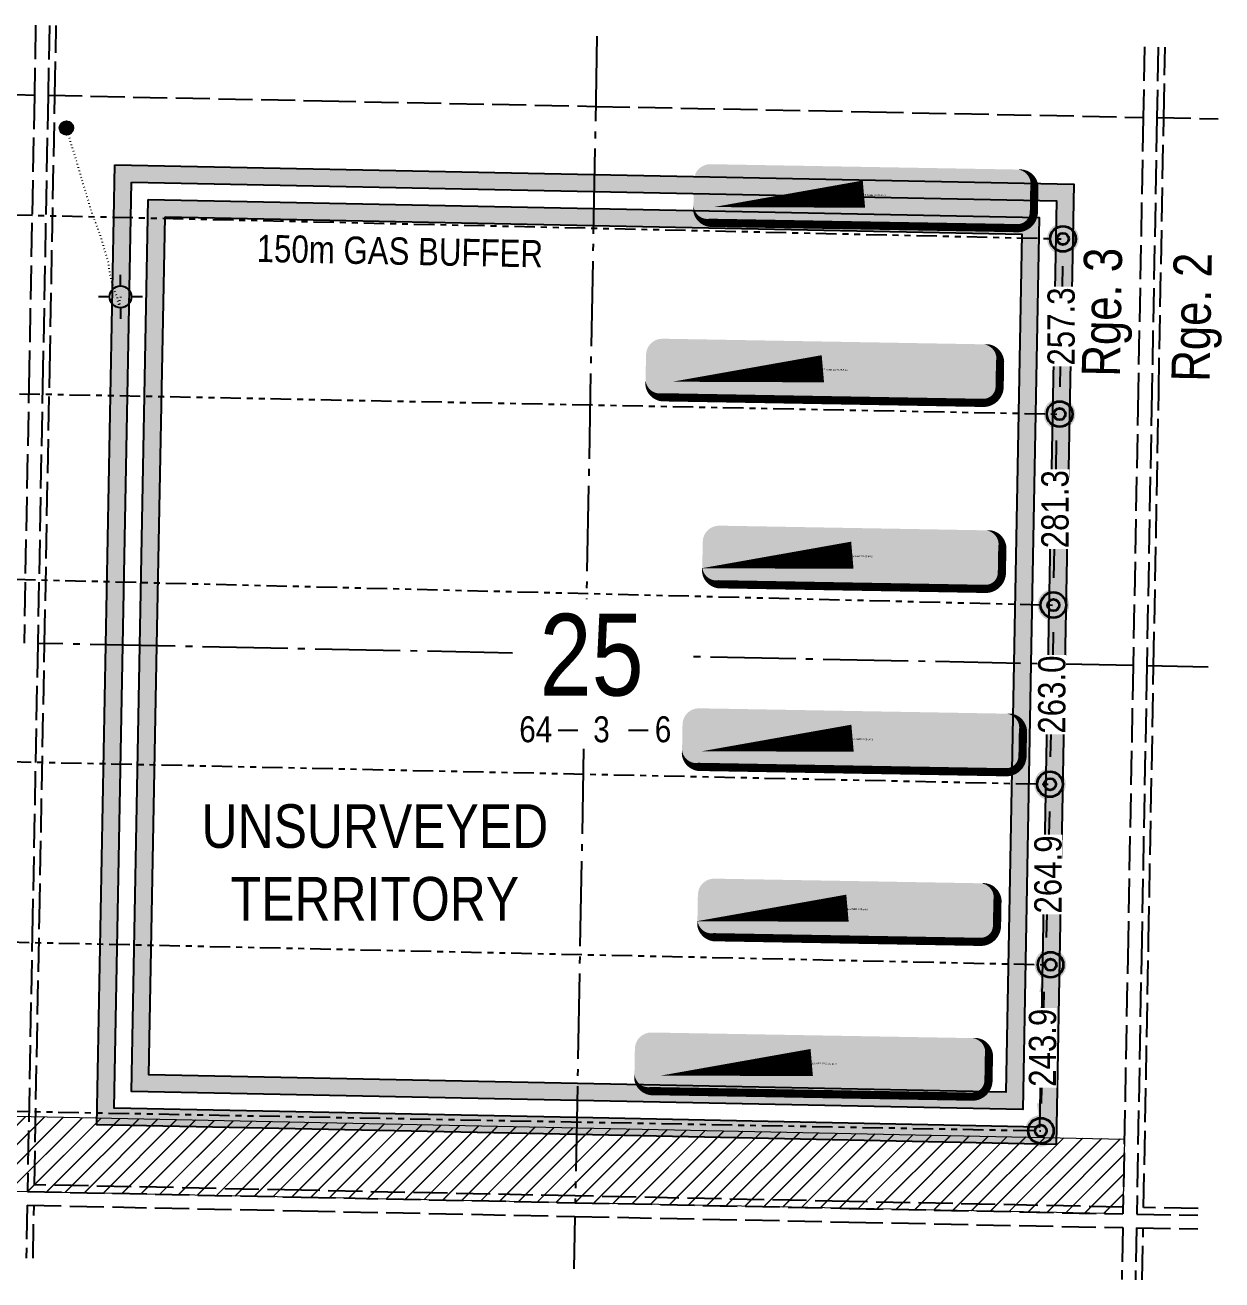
# Model space of a CAD drawing. Extents: x 398953 to 418778, y 6021401 to 6052343.
# Drawn here: x 404580 to 406336, y 6029953 to 6031794 of the extents above; entities that cross this region are included whole.
import ezdxf
from ezdxf.enums import TextEntityAlignment as Align

# ---------------------------------------------------------------- set-up
doc = ezdxf.new("R2018")
doc.units = 0
doc.header["$LTSCALE"] = 5
doc.header["$PDSIZE"] = 0.5
for name, pattern in [('foc-DOT', [1, 0.2, -0.8]), ('foc-DRILLPATH', [14.75, 6, -1.75, 1.75, -1.75, 1.75, -1.75]), ('foc-QUARTERLINE', [33, 25, -3, 2, -3]), ('foc-UNSURVEYED', [12.5, 10, -2.5])]:
    doc.linetypes.add(name, pattern=pattern)
doc.layers.get('Defpoints').update_dxf_attribs({"color": 9})
for name, color, linetype in [('10', 1, 'Continuous'), ('9', 3, 'Continuous'), ('ABADATA-DRILL-T', 8, 'Continuous'), ('AS-DRILL', 8, 'foc-DOT'), ('AS-TARGET-GAS', 182, 'Continuous'), ('AS-TARGET-GAS-H', 181, 'Continuous'), ('AS-TARGET-OIL-H', 131, 'Continuous'), ('D-TXT', 6, 'Continuous'), ('DETAIL-T', 7, 'Continuous'), ('DRILL-T', 8, 'Continuous'), ('L-BD', 7, 'Continuous'), ('L-MON', 1, 'Continuous'), ('L-SECLBL', 7, 'Continuous'), ('L-SECQ', 8, 'foc-QUARTERLINE'), ('L-USEC', 7, 'foc-UNSURVEYED'), ('P-PDRILLPATH', 12, 'foc-DRILLPATH'), ('P-TXT', 4, 'Continuous')]:
    doc.layers.add(name, color=color, linetype=linetype)
doc.layers.add('T-TIE-T', color=201, linetype='Continuous', lineweight=18)
doc.styles.add('80CG', font='ARIALN.TTF', dxfattribs={"height": 10})
doc.styles.add('80L', font='ARIALN.TTF', dxfattribs={"height": 10})
doc.styles.add('SIMPLEX', font='ARIALN.TTF')
doc.styles.get("Standard").update_dxf_attribs({"font": 'ARIALN.TTF'})
doc.dimstyles.new('Compass 5 000', dxfattribs={"dimscale": 5, "dimtxt": 9, "dimasz": 2, "dimexe": 0.2, "dimexo": 0.0625, "dimgap": 0.5, "dimtad": 0, "dimtih": 1, "dimtoh": 1, "dimzin": 0, "dimdsep": 46, "dimtxsty": '80CG', "dimcen": 0.1, "dimse1": 1, "dimse2": 1, "dimclrd": 256, "dimclrt": 256, "dimaunit": 1, "dimadec": 4, "dimazin": 0, "dimtfac": 0.06, "dimtofl": 0, "dimtmove": 0, "dimatfit": 1, "dimfxl": 0.2, "dimtolj": 1, "dimtzin": 0, "dimlwd": -1, "dimarcsym": 0})

# ---------------------------------------------------------------- blocks, each defined once
blk = doc.blocks.new('L-SECLBL')
at = {"layer": '9', "color": 7}
for p, q in [((-5.08, -27.83), (-12.29, -27.83)), ((20.7, -27.83), (13.5, -27.83))]:
    blk.add_line(p, q, dxfattribs=at)
at = {"layer": '10', "color": 2, "style": 'SIMPLEX'}
blk.add_attdef('SEC', text='', height=30, dxfattribs=at).set_placement((0, 0), align=Align.MIDDLE)
at = {"layer": '10', "color": 5, "style": '80L'}
blk.add_attdef('TWP', text='', height=9.5, dxfattribs=at).set_placement((-14.43, -27.37), align=Align.MIDDLE_RIGHT)
blk.add_attdef('RGE', text='', height=9.5, dxfattribs=at).set_placement((3.62, -27.37), align=Align.MIDDLE_CENTER)
blk.add_attdef('MER', text='', height=9.5, dxfattribs=at).set_placement((23.17, -27.37), align=Align.MIDDLE_LEFT)
blk = doc.blocks.new('BH-Existing')
at = {"layer": 'ABADATA-DRILL-T'}
h = blk.add_hatch(color=256, dxfattribs=at)
h.dxf.hatch_style = 1
edge = h.paths.add_edge_path()
edge.add_arc((0, 0), 0.5, 0, 360)
blk.add_circle((0, 0), 0.5, dxfattribs=at)
blk = doc.blocks.new('GABD')
for p, q in [((0, 0.808), (0, 1.616)), ((-0.808, 0), (-1.616, 0)), ((1.616, 0), (0.808, 0)), ((0, -0.808), (0, -1.616))]:
    blk.add_line(p, q)
blk.add_circle((0, 0), 0.8)
blk = doc.blocks.new('*U56')
h = blk.add_hatch(color=254)
edge = h.paths.add_edge_path()
edge.add_line((-56.5, -11.5), (56.5, -11.5))
edge.add_arc((56.5, -5.5), 6, 270, 360)
edge.add_line((62.5, -5.5), (62.5, 4))
edge.add_arc((56.5, 4), 6, 0, 90)
edge.add_line((56.5, 10), (-56.5, 10))
edge.add_arc((-56.5, 4), 6, 90, 180)
edge.add_line((-62.5, 4), (-62.5, -5.5))
edge.add_arc((-56.5, -5.5), 6, 180, 270)
at = {"color": 1, "flags": 128}
blk.add_lwpolyline([(-56.5, -11.5, 3, 3, 0), (56.5, -11.5, 3, 3, 0.414214), (62.5, -5.5, 3, 3, 0), (62.5, 4, 3, 0, 0.414214), (56.5, 10, 0, 0, 0), (-56.5, 10, 0, 0, 0.414214), (-62.5, 4, 0, 0, 0), (-62.5, -5.5, 0, 3, 0.414214)], format="xyseb", close=True, dxfattribs=at)
blk.add_lwpolyline([(-55.14, -5.72, 0, 10, 0), (0, 0, 5, 5, 0)], format="xyseb", dxfattribs=at)
at = {"color": 1, "lineweight": 30, "flags": 104}
blk.add_attdef('ENTER_TEXT', text='', height=10, dxfattribs=at).set_placement((-0.35, 0), align=Align.MIDDLE_CENTER)
blk = doc.blocks.new('*U57')
h = blk.add_hatch(color=254)
edge = h.paths.add_edge_path()
edge.add_line((-59, -11.5), (59, -11.5))
edge.add_arc((59, -5.5), 6, 270, 360)
edge.add_line((65, -5.5), (65, 4))
edge.add_arc((59, 4), 6, 0, 90)
edge.add_line((59, 10), (-59, 10))
edge.add_arc((-59, 4), 6, 90, 180)
edge.add_line((-65, 4), (-65, -5.5))
edge.add_arc((-59, -5.5), 6, 180, 270)
at = {"color": 1, "flags": 128}
blk.add_lwpolyline([(-59, -11.5, 3, 3, 0), (59, -11.5, 3, 3, 0.414214), (65, -5.5, 3, 3, 0), (65, 4, 3, 0, 0.414214), (59, 10, 0, 0, 0), (-59, 10, 0, 0, 0.414214), (-65, 4, 0, 0, 0), (-65, -5.5, 0, 3, 0.414214)], format="xyseb", close=True, dxfattribs=at)
blk.add_lwpolyline([(-55.14, -5.72, 0, 10, 0), (0, 0, 5, 5, 0)], format="xyseb", dxfattribs=at)
at = {"color": 1, "lineweight": 30, "flags": 104}
blk.add_attdef('ENTER_TEXT', text='', height=10, dxfattribs=at).set_placement((-0.35, 0), align=Align.MIDDLE_CENTER)
blk = doc.blocks.new('*U58')
h = blk.add_hatch(color=254)
edge = h.paths.add_edge_path()
edge.add_line((-49, -11.5), (49, -11.5))
edge.add_arc((49, -5.5), 6, 270, 360)
edge.add_line((55, -5.5), (55, 4))
edge.add_arc((49, 4), 6, 0, 90)
edge.add_line((49, 10), (-49, 10))
edge.add_arc((-49, 4), 6, 90, 180)
edge.add_line((-55, 4), (-55, -5.5))
edge.add_arc((-49, -5.5), 6, 180, 270)
at = {"color": 1, "flags": 128}
blk.add_lwpolyline([(-49, -11.5, 3, 3, 0), (49, -11.5, 3, 3, 0.414214), (55, -5.5, 3, 3, 0), (55, 4, 3, 0, 0.414214), (49, 10, 0, 0, 0), (-49, 10, 0, 0, 0.414214), (-55, 4, 0, 0, 0), (-55, -5.5, 0, 3, 0.414214)], format="xyseb", close=True, dxfattribs=at)
blk.add_lwpolyline([(-55.14, -5.72, 0, 10, 0), (0, 0, 5, 5, 0)], format="xyseb", dxfattribs=at)
at = {"color": 1, "lineweight": 30, "flags": 104}
blk.add_attdef('ENTER_TEXT', text='', height=10, dxfattribs=at).set_placement((-0.35, 0), align=Align.MIDDLE_CENTER)
blk = doc.blocks.new('plbh')
at = {"layer": 'L-MON'}
h = blk.add_hatch(color=255, dxfattribs=at)
h.dxf.hatch_style = 1
edge = h.paths.add_edge_path()
edge.add_arc((0, 0), 1.16, 0, 360)
h = blk.add_hatch(color=256, dxfattribs=at)
h.dxf.hatch_style = 1
h.paths.add_polyline_path([(-0.96, 0, 1), (0.96, 0, 1)])
h.paths.add_polyline_path([(0.91, 0, -1), (-0.91, 0, -1)], flags=16)
h.paths.add_polyline_path([(0.45, 0, -1), (-0.45, 0, -1)], flags=0)
h = blk.add_hatch(color=256, dxfattribs=at)
h.dxf.hatch_style = 1
h.paths.add_polyline_path([(-0.45, 0, 1), (0.45, 0, 1)])
h.paths.add_polyline_path([(0.4, 0, -1), (-0.4, 0, -1)], flags=16)
at = {"layer": 'L-MON', "color": 240}
for radius in [0.96, 0.91, 0.45, 0.4]:
    blk.add_circle((0, 0), radius, dxfattribs=at)
blk = doc.blocks.new('*D87')
at = {"layer": 'Defpoints', "color": 0, "transparency": 16777216}
for p in [(406103, 6031480.6), (406103, 6031480.6), (406098.1, 6031223.5)]:
    blk.add_point(p, dxfattribs=at)
at = {"layer": 'P-TXT', "transparency": 16777216}
for p, q in [((406102.2, 6031440.6), (406101.7, 6031410.2)), ((406098.9, 6031263.5), (406099.5, 6031293.9))]:
    blk.add_line(p, q, dxfattribs=at)
for points in [[(406095.6, 6031440.7), (406108.9, 6031440.5), (406103, 6031480.6)], [(406092.2, 6031263.6), (406105.6, 6031263.4), (406098.1, 6031223.5)]]:
    blk.add_solid(points, dxfattribs=at)
at = {"layer": 'P-TXT', "transparency": 16777216, "insert": (406100.6, 6031352), "char_height": 10, "attachment_point": 5, "rotation": 90, "style": '80CG', "bg_fill": 3, "box_fill_scale": 1.1, "bg_fill_color": 256, "bg_fill_true_color": 13158600, "bg_fill_transparency": 0}
blk.add_mtext('\\A1;{\\H4x;257.3}', dxfattribs=at)
blk = doc.blocks.new('*D88')
at = {"layer": 'Defpoints', "color": 0, "transparency": 16777216}
for p in [(406076, 6030415.9), (406076, 6030415.9), (406070.6, 6030172.2)]:
    blk.add_point(p, dxfattribs=at)
at = {"layer": 'P-TXT', "transparency": 16777216}
for p, q in [((406075.1, 6030375.9), (406074.6, 6030352.2)), ((406071.5, 6030212.2), (406072, 6030235.9))]:
    blk.add_line(p, q, dxfattribs=at)
for points in [[(406068.4, 6030376), (406081.7, 6030375.7), (406076, 6030415.9)], [(406064.8, 6030212.3), (406078.2, 6030212), (406070.6, 6030172.2)]]:
    blk.add_solid(points, dxfattribs=at)
at = {"layer": 'P-TXT', "transparency": 16777216, "insert": (406073.3, 6030294), "char_height": 10, "attachment_point": 5, "rotation": 90, "style": '80CG', "bg_fill": 3, "box_fill_scale": 1.1, "bg_fill_color": 256, "bg_fill_true_color": 13158600, "bg_fill_transparency": 0}
blk.add_mtext('\\A1;{\\H4x;243.9}', dxfattribs=at)
blk = doc.blocks.new('*D89')
at = {"layer": 'Defpoints', "color": 0, "transparency": 16777216}
for p in [(406084, 6030680.6), (406078.3, 6030415.8), (406078.3, 6030415.8)]:
    blk.add_point(p, dxfattribs=at)
at = {"layer": 'P-TXT', "transparency": 16777216}
for p, q in [((406083.2, 6030640.6), (406082.4, 6030606.4)), ((406079.1, 6030455.8), (406079.9, 6030490))]:
    blk.add_line(p, q, dxfattribs=at)
for points in [[(406076.5, 6030640.7), (406089.8, 6030640.4), (406084, 6030680.6)], [(406072.5, 6030456), (406085.8, 6030455.7), (406078.3, 6030415.8)]]:
    blk.add_solid(points, dxfattribs=at)
at = {"layer": 'P-TXT', "transparency": 16777216, "insert": (406081.2, 6030548.2), "char_height": 10, "attachment_point": 5, "rotation": 90, "style": '80CG', "bg_fill": 3, "box_fill_scale": 1.1, "bg_fill_color": 256, "bg_fill_true_color": 13158600, "bg_fill_transparency": 0}
blk.add_mtext('\\A1;{\\H4x;264.9}', dxfattribs=at)
blk = doc.blocks.new('*D90')
at = {"layer": 'Defpoints', "color": 0, "transparency": 16777216}
for p in [(406089, 6030943.4), (406083.3, 6030680.6), (406084, 6030680.6)]:
    blk.add_point(p, dxfattribs=at)
at = {"layer": 'P-TXT', "transparency": 16777216}
for p, q in [((406088.9, 6030903.4), (406088.2, 6030870.1)), ((406084.9, 6030720.6), (406085.6, 6030753.9))]:
    blk.add_line(p, q, dxfattribs=at)
for points in [[(406082.2, 6030903.6), (406095.6, 6030903.3), (406089.8, 6030943.4)], [(406078.3, 6030720.7), (406091.6, 6030720.4), (406084, 6030680.6)]]:
    blk.add_solid(points, dxfattribs=at)
at = {"layer": 'P-TXT', "transparency": 16777216, "insert": (406086.9, 6030812), "char_height": 10, "attachment_point": 5, "rotation": 90, "style": '80CG', "bg_fill": 3, "box_fill_scale": 1.1, "bg_fill_color": 256, "bg_fill_true_color": 13158600, "bg_fill_transparency": 0}
blk.add_mtext('\\A1;{\\H4x;263.0}', dxfattribs=at)
blk = doc.blocks.new('*D91')
at = {"layer": 'Defpoints', "color": 0, "transparency": 16777216}
for p in [(406093.9, 6031224.6), (406093.9, 6031224.6), (406089, 6030943.4)]:
    blk.add_point(p, dxfattribs=at)
at = {"layer": 'P-TXT', "transparency": 16777216}
for p, q in [((406093.2, 6031184.6), (406092.5, 6031142.1)), ((406089.7, 6030983.4), (406090.4, 6031025.9))]:
    blk.add_line(p, q, dxfattribs=at)
for points in [[(406086.6, 6031184.7), (406099.9, 6031184.5), (406093.9, 6031224.6)], [(406083, 6030983.5), (406096.4, 6030983.3), (406089, 6030943.4)]]:
    blk.add_solid(points, dxfattribs=at)
at = {"layer": 'P-TXT', "transparency": 16777216, "insert": (406091.5, 6031084), "char_height": 10, "attachment_point": 5, "rotation": 90, "style": '80CG', "bg_fill": 3, "box_fill_scale": 1.1, "bg_fill_color": 256, "bg_fill_true_color": 13158600, "bg_fill_transparency": 0}
blk.add_mtext('\\A1;{\\H4x;281.3}', dxfattribs=at)

msp = doc.modelspace()

# ---------------------------------------------------------------- hatches: boundary and pattern name
at = {"layer": 'AS-TARGET-GAS-H'}
h = msp.add_hatch(color=256, dxfattribs=at)
h.dxf.hatch_style = 1
h.paths.add_polyline_path([(404785.619, 6031512.807), (405413.869, 6031500.122), (406042.664, 6031487.446), (406031.031, 6030857.73), (406019.413, 6030228.662), (405391.025, 6030241.526), (404761.929, 6030254.4), (404773.777, 6030883.848)], flags=16)
h.paths.add_polyline_path([(404761.105, 6031538.296), (405414.373, 6031525.106), (406068.11, 6031511.927), (406056.016, 6030857.268), (406043.935, 6030203.166), (405390.514, 6030216.543), (404736.474, 6030229.927), (404748.792, 6030884.318)])
at = {"layer": 'AS-TARGET-OIL-H'}
h = msp.add_hatch(color=256, dxfattribs=at)
h.dxf.hatch_style = 1
h.paths.add_polyline_path([(404736.591, 6031563.785), (405414.878, 6031550.09), (406093.556, 6031536.409), (406081.001, 6030856.806), (406068.458, 6030177.67), (405390.002, 6030191.559), (404711.02, 6030205.454), (404723.808, 6030884.788)], flags=16)
h.paths.add_polyline_path([(404712.078, 6031589.274), (405415.382, 6031575.074), (406119.001, 6031560.89), (406105.986, 6030856.345), (406092.98, 6030152.173), (405389.491, 6030166.575), (404685.566, 6030180.98), (404698.823, 6030885.259)])
at = {"layer": 'T-TIE-T', "linetype": 'Continuous'}
h = msp.add_hatch(dxfattribs=at)
h.set_pattern_fill('JIS_LC_20', color=256, scale=0.999128)
h.set_pattern_definition([(45, (-38332.5, -20502.635), (-14.12980948, 14.12980948), []), (45, (-38332.1, -20502.635), (-14.12980948, 14.12980948), [])])
h.paths.add_polyline_path([(406191.07, 6030050.188), (402956.187, 6030115.326), (402958.401, 6030225.256), (404565.812, 6030193.429), (406193.283, 6030160.118)])

# ---------------------------------------------------------------- linework, layer by layer
at = {"layer": 'AS-DRILL', "flags": 128}
msp.add_lwpolyline([(404720.294, 6031395.653), (404720.28, 6031395.403), (404719.958, 6031394.259), (404719.297, 6031392.611), (404718.796, 6031390.46), (404718.755, 6031388.26), (404718.815, 6031386.139), (404718.795, 6031384.009), (404718.868, 6031382.597), (404718.716, 6031382.5), (404718.588, 6031382.602), (404718.44, 6031382.695), (404718.174, 6031382.9), (404717.812, 6031383.347), (404717.773, 6031383.418), (404717.745, 6031383.489), (404717.746, 6031383.559), (404717.751, 6031383.828), (404717.73, 6031384.289), (404717.592, 6031384.932), (404717.366, 6031385.706), (404717.124, 6031386.631), (404716.923, 6031387.675), (404716.746, 6031388.868), (404716.529, 6031390.113), (404716.284, 6031391.417), (404716.021, 6031392.843), (404715.7, 6031394.389), (404715.26, 6031395.998), (404714.7, 6031397.618), (404714.023, 6031399.342), (404713.287, 6031401.156), (404712.559, 6031402.85), (404711.861, 6031404.553), (404711.215, 6031406.366), (404710.629, 6031408.197), (404710.045, 6031410.108), (404709.435, 6031412.21), (404708.775, 6031414.383), (404708.068, 6031416.657), (404707.402, 6031419.01), (404706.758, 6031421.432), (404706.155, 6031423.924), (404705.594, 6031426.525), (404705.074, 6031429.216), (404704.548, 6031432.076), (404704.071, 6031434.885), (404703.686, 6031437.813), (404703.409, 6031440.589), (404703.112, 6031443.435), (404702.559, 6031446.476), (404701.689, 6031449.643), (404700.65, 6031452.873), (404699.552, 6031456.184), (404698.409, 6031459.757), (404697.367, 6031463.387), (404696.417, 6031467.075), (404695.387, 6031470.836), (404694.195, 6031474.959), (404692.992, 6031479.072), (404691.731, 6031483.247), (404690.376, 6031487.253), (404688.929, 6031491.161), (404687.271, 6031495.513), (404685.623, 6031499.855), (404684.021, 6031504.036), (404682.42, 6031508.207), (404680.857, 6031512.337), (404679.433, 6031516.364), (404678.069, 6031520.421), (404676.746, 6031524.516), (404675.438, 6031528.852), (404674.209, 6031533.196), (404672.896, 6031537.801), (404671.655, 6031542.026), (404670.46, 6031545.989), (404669.253, 6031549.862), (404668.083, 6031553.595), (404666.923, 6031557.348), (404665.775, 6031561.15), (404664.695, 6031564.891), (404663.635, 6031568.612), (404662.509, 6031572.524), (404661.343, 6031576.476), (404660.11, 6031580.59), (404658.822, 6031584.915), (404657.487, 6031589.451), (404656.142, 6031593.997), (404654.826, 6031598.463), (404653.556, 6031602.688), (404652.358, 6031606.511), (404651.252, 6031609.932), (404650.193, 6031613.173), (404649.229, 6031616.142), (404648.341, 6031618.949), (404647.515, 6031621.775), (404646.756, 6031624.52), (404646.044, 6031627.044), (404645.348, 6031629.417), (404644.163, 6031633.38), (404643.181, 6031636.479), (404642.301, 6031639.126), (404642.235, 6031639.328), (404641.507, 6031641.582), (404640.969, 6031643.262)], dxfattribs=at)
at = {"layer": 'AS-TARGET-GAS-H', "flags": 128}
for points in [[(404761.105, 6031538.296), (405414.373, 6031525.106), (406068.11, 6031511.927), (406056.016, 6030857.268), (406043.935, 6030203.166), (405390.514, 6030216.543), (404736.474, 6030229.927), (404748.792, 6030884.318)], [(404785.619, 6031512.807), (405413.869, 6031500.122), (406042.664, 6031487.446), (406031.031, 6030857.73), (406019.413, 6030228.662), (405391.025, 6030241.526), (404761.929, 6030254.4), (404773.777, 6030883.848)]]:
    msp.add_lwpolyline(points, close=True, dxfattribs=at)
at = {"layer": 'AS-TARGET-OIL-H', "flags": 128}
for points in [[(404712.078, 6031589.274), (405415.382, 6031575.074), (406119.001, 6031560.89), (406105.986, 6030856.345), (406092.98, 6030152.173), (405389.491, 6030166.575), (404685.566, 6030180.98), (404698.823, 6030885.259)], [(404736.591, 6031563.785), (405414.878, 6031550.09), (406093.556, 6031536.409), (406081.001, 6030856.806), (406068.458, 6030177.67), (405390.002, 6030191.559), (404711.02, 6030205.454), (404723.808, 6030884.788)]]:
    msp.add_lwpolyline(points, close=True, dxfattribs=at)
at = {"layer": 'L-SECQ'}
for p, q in [((405419.321, 6031778.036), (405403.918, 6030951.995)), ((405295.629, 6030872.988), (404598.884, 6030887.14)), ((406205.925, 6030854.499), (405556.007, 6030867.699)), ((406316.054, 6030852.262), (406226.038, 6030854.09)), ((405399.829, 6030732.732), (405387.404, 6030066.371)), ((405387.033, 6030046.527), (405385.598, 6029969.79))]:
    msp.add_line(p, q, dxfattribs=at)
at = {"layer": 'L-USEC'}
for p, q in [((404595.841, 6031794.183), (404593.91, 6031691.609)), ((404615.955, 6031793.804), (404614.023, 6031691.23)), ((404624.066, 6031691.002), (404625.998, 6031793.591)), ((406222.695, 6031762.283), (406220.784, 6031658.815)), ((406242.808, 6031761.889), (406240.897, 6031658.452)), ((406250.94, 6031658.271), (406252.85, 6031761.692)), ((404192.197, 6031699.574), (404593.91, 6031691.609)), ((404593.91, 6031691.609), (404586.341, 6031289.579)), ((404614.023, 6031691.23), (404606.454, 6031289.201)), ((404614.023, 6031691.204), (405015.705, 6031683.108)), ((404616.497, 6031288.968), (404624.066, 6031691.002)), ((405015.705, 6031683.108), (405417.4, 6031675.01)), ((405417.4, 6031675.01), (405819.091, 6031666.913)), ((405819.091, 6031666.913), (406220.784, 6031658.815)), ((406220.784, 6031658.815), (406213.355, 6031256.657)), ((406240.897, 6031658.452), (406233.468, 6031256.285)), ((406240.897, 6031658.452), (406330.965, 6031656.831)), ((406243.511, 6031256.116), (406250.94, 6031658.271)), ((404586.341, 6031289.579), (404578.772, 6030887.548)), ((404606.454, 6031289.201), (404598.885, 6030887.17)), ((404608.928, 6030886.936), (404616.497, 6031288.968)), ((406213.355, 6031256.657), (406205.925, 6030854.499)), ((406233.468, 6031256.285), (406226.039, 6030854.127)), ((406236.082, 6030853.958), (406243.511, 6031256.116)), ((404598.885, 6030887.17), (404591.318, 6030485.137)), ((404601.36, 6030484.901), (404608.928, 6030886.936)), ((406205.925, 6030854.499), (406198.498, 6030452.335)), ((406226.039, 6030854.127), (406218.611, 6030451.964)), ((406228.654, 6030451.799), (406236.082, 6030853.958)), ((404591.318, 6030485.137), (404583.749, 6030083.086)), ((404593.982, 6030092.925), (404601.36, 6030484.901)), ((406198.498, 6030452.335), (406191.07, 6030050.188)), ((406218.611, 6030451.964), (406211.184, 6030049.829)), ((406221.412, 6030059.692), (406228.654, 6030451.799)), ((404583.749, 6030083.086), (404985.608, 6030074.863)), ((404985.761, 6030084.907), (404593.982, 6030092.925)), ((405387.596, 6030076.684), (404985.761, 6030084.907)), ((404583.37, 6030062.973), (404581.914, 6029985.557)), ((404583.37, 6030062.973), (404985.197, 6030054.75)), ((404591.957, 6029985.344), (404593.414, 6030062.767)), ((404985.608, 6030074.863), (405387.445, 6030066.639)), ((405387.445, 6030066.639), (405789.278, 6030058.413)), ((405789.425, 6030068.458), (405387.596, 6030076.684)), ((406191.255, 6030060.232), (405789.425, 6030068.458)), ((406301.34, 6030058.262), (406221.412, 6030059.692)), ((404985.197, 6030054.75), (405387.033, 6030046.527)), ((405387.033, 6030046.527), (405788.866, 6030038.3)), ((405789.278, 6030058.413), (406191.07, 6030050.188)), ((406211.184, 6030049.829), (406301.141, 6030048.22)), ((405788.866, 6030038.3), (406190.699, 6030030.074)), ((406190.699, 6030030.074), (406189.295, 6029954.023)), ((406210.812, 6030029.715), (406209.408, 6029953.652)), ((406210.812, 6030029.715), (406300.781, 6030028.106)), ((406219.45, 6029953.432), (406220.855, 6030029.536))]:
    msp.add_line(p, q, dxfattribs=at)
at = {"layer": 'P-PDRILLPATH', "flags": 128}
for points in [[(402448.623, 6031162.177), (402943.174, 6031285.468), (406098.137, 6031223.488)], [(402431.363, 6031111.637), (402587.619, 6030756.723), (406084.05, 6030680.572)], [(402440, 6031116.668), (402761.651, 6031025.966), (406089.01, 6030943.433)], [(402414.088, 6031101.575), (402892.605, 6030232.662), (406070.622, 6030172.192)], [(402422.725, 6031106.606), (402526.866, 6030588.969), (402728.491, 6030489.155), (406084.816, 6030415.683)]]:
    msp.add_lwpolyline(points, dxfattribs=at)
at = {"layer": 'T-TIE-T', "linetype": 'Continuous', "flags": 128}
msp.add_lwpolyline([(406191.07, 6030050.188), (402956.187, 6030115.326), (402958.401, 6030225.256), (404565.812, 6030193.429), (406193.283, 6030160.118), (406191.07, 6030050.188)], dxfattribs=at)

# ---------------------------------------------------------------- block references
at = {"layer": 'ABADATA-DRILL-T', "xscale": 19.99999999999974, "yscale": 19.99999999999974, "zscale": 39.99999999999947}
msp.add_blockref('BH-Existing', (404640.969, 6031643.262), dxfattribs=at)
at = {"layer": 'DRILL-T', "linetype": 'Continuous', "xscale": 19.99123222179424, "yscale": 19.99123222179424, "zscale": 19.99123222179424}
msp.add_blockref('GABD', (404720.294, 6031395.653), dxfattribs=at)
at = {"layer": 'L-BD', "color": 6}
ref = msp.add_blockref('*U56', (405811.027, 6031546.21), dxfattribs=dict(at, xscale=3.996513640000349, yscale=3.996513640000349, zscale=3.996513640000349, rotation=359))
lines = msp.add_mtext('HZ KARR 16-25-64-3', dxfattribs={"layer": '0', "color": 1, "insert": (405809.637, 6031546.248), "char_height": 2.5, "attachment_point": 1, "rotation": 359})
ref.add_attrib('ENTER_TEXT', '', (405809.637, 6031546.248), dxfattribs={"flags": 34}).embed_mtext(lines)
ref = msp.add_blockref('*U57', (405750.796, 6031290.037), dxfattribs=dict(at, xscale=3.99651364000035, yscale=3.99651364000035, zscale=3.99651364000035, rotation=359))
lines = msp.add_mtext('HZ KARR 102/9-25-64-3', dxfattribs={"layer": '0', "color": 1, "insert": (405749.406, 6031290.075), "char_height": 2.5, "attachment_point": 1, "rotation": 359})
ref.add_attrib('ENTER_TEXT', '', (405749.406, 6031290.075), dxfattribs={"flags": 34}).embed_mtext(lines)
ref = msp.add_blockref('*U58', (405794.031, 6031016.476), dxfattribs=dict(at, xscale=3.99651364000035, yscale=3.99651364000035, zscale=3.99651364000035, rotation=359))
lines = msp.add_mtext('HZ KARR 9-25-64-3', dxfattribs={"layer": '0', "color": 1, "insert": (405792.641, 6031016.514), "char_height": 2.5, "attachment_point": 1, "rotation": 359})
ref.add_attrib('ENTER_TEXT', '', (405792.641, 6031016.514), dxfattribs={"flags": 34}).embed_mtext(lines)
ref = msp.add_blockref('*U56', (405794.349, 6030748.028), dxfattribs=dict(at, xscale=3.99651364000035, yscale=3.99651364000035, zscale=3.99651364000035, rotation=359))
lines = msp.add_mtext('HZ KARR 8-25-64-3', dxfattribs={"layer": '0', "color": 1, "insert": (405792.96, 6030748.066), "char_height": 2.5, "attachment_point": 1, "rotation": 359})
ref.add_attrib('ENTER_TEXT', '', (405792.96, 6030748.066), dxfattribs={"flags": 34}).embed_mtext(lines)
ref = msp.add_blockref('*U58', (405786.901, 6030498.686), dxfattribs=dict(at, xscale=3.996513640000349, yscale=3.996513640000349, zscale=3.996513640000349, rotation=359))
lines = msp.add_mtext('HZ KARR 1-25-64-3', dxfattribs={"layer": '0', "color": 1, "insert": (405785.511, 6030498.724), "char_height": 2.5, "attachment_point": 1, "rotation": 359})
ref.add_attrib('ENTER_TEXT', '', (405785.511, 6030498.724), dxfattribs={"flags": 34}).embed_mtext(lines)
ref = msp.add_blockref('*U57', (405734.444, 6030272.272), dxfattribs=dict(at, xscale=3.996513640000349, yscale=3.996513640000349, zscale=3.996513640000349, rotation=359))
lines = msp.add_mtext('HZ KARR 102/1-25-64-3', dxfattribs={"layer": '0', "color": 1, "insert": (405733.054, 6030272.31), "char_height": 2.5, "attachment_point": 1, "rotation": 359})
ref.add_attrib('ENTER_TEXT', '', (405733.054, 6030272.31), dxfattribs={"flags": 34}).embed_mtext(lines)
at = {"layer": 'L-MON', "xscale": 19.99999999999993, "yscale": 19.99999999999993, "zscale": 19.99999999999993}
for p in [(406102.984, 6031480.592), (406098.137, 6031223.488), (406089.01, 6030943.433), (406084.05, 6030680.572), (406084.816, 6030415.683), (406070.622, 6030172.192)]:
    msp.add_blockref('plbh', p, dxfattribs=at)
at = {"layer": 'L-SECLBL', "xscale": 3.999999999999979, "yscale": 3.999999999999979, "zscale": 3.999999999999979}
msp.add_blockref('L-SECLBL', (405411.523, 6030870.634), dxfattribs=at).add_auto_attribs({'SEC': '25', 'TWP': '64', 'RGE': '3', 'MER': '6'})

# ---------------------------------------------------------------- texts
at = {"layer": 'D-TXT', "color": 3, "style": '80L'}
for s, p in [('Rge. 3', (406186.46, 6031278.146)), ('Rge. 2', (406318.05, 6031270.644))]:
    msp.add_text(s, height=55.9756, rotation=88.938294, dxfattribs=at).set_placement(p)
at = {"layer": 'DETAIL-T', "color": 3, "insert": (405093.547, 6030565.44), "char_height": 63.94422, "attachment_point": 5, "style": '80L'}
msp.add_mtext_dynamic_manual_height_columns('\\pxqc;UNSURVEYED TERRITORY', width=405.22808, gutter_width=189.834, heights=[0], dxfattribs=at)

# ---------------------------------------------------------------- next in the draw order: texts
at = {"layer": 'AS-TARGET-GAS', "insert": (404920.657, 6031486.77), "char_height": 39.98256, "width": 423.68306, "attachment_point": 1, "rotation": 358.876678, "style": '80L', "bg_fill": 3, "box_fill_scale": 1.1, "bg_fill_color": 256, "bg_fill_transparency": 0}
msp.add_mtext('150m GAS BUFFER', dxfattribs=at)

# ---------------------------------------------------------------- next in the draw order: dimensions: what is measured, and where the dimension line sits
at = {"layer": 'P-TXT'}
dim = msp.add_aligned_dim(p1=(406070.622, 6030172.192), p2=(406075.956, 6030415.877), distance=0, text='{\\H4x;243.9}', dimstyle='Compass 5 000', override={"dimasz": 8, "dimtfill": 1}, dxfattribs=at)
dim.commit()
dim.dimension.update_dxf_attribs({"geometry": '*D88', "text_midpoint": (406073.289, 6030294.035), "text_rotation": 90})

# ---------------------------------------------------------------- next in the draw order: linework, layer by layer
at = {"layer": 'P-PDRILLPATH', "flags": 128}
msp.add_lwpolyline([(402455.101, 6031165.95), (403094.059, 6031549.393), (406102.984, 6031480.592)], dxfattribs=at)

# ---------------------------------------------------------------- next in the draw order: dimensions: what is measured, and where the dimension line sits
at = {"layer": 'P-TXT'}
dim = msp.add_aligned_dim(p1=(406084.05, 6030680.572), p2=(406078.254, 6030415.827), distance=0, text='{\\H4x;264.9}', dimstyle='Compass 5 000', override={"dimasz": 8, "dimtfill": 1}, dxfattribs=at)
dim.commit()
dim.dimension.update_dxf_attribs({"geometry": '*D89', "text_midpoint": (406081.152, 6030548.2), "text_rotation": 90})

# ---------------------------------------------------------------- next in the draw order: dimensions: what is measured, and where the dimension line sits
for p1, p2, distance, text, picture, middle in [((406098.137, 6031223.488), (406102.984, 6031480.592), 0, '{\\H4x;257.3}', '*D87', (406100.56, 6031352.04)), ((406089.01, 6030943.433), (406083.285, 6030680.589), 0.765, '{\\H4x;263.0}', '*D90', (406086.912, 6030811.994))]:
    dim = msp.add_aligned_dim(p1=p1, p2=p2, distance=distance, text=text, dimstyle='Compass 5 000', override={"dimasz": 8, "dimtfill": 1}, dxfattribs=at)
    dim.commit()
    dim.dimension.update_dxf_attribs({"geometry": picture, "text_midpoint": middle, "text_rotation": 90})

# ---------------------------------------------------------------- next in the draw order: dimensions: what is measured, and where the dimension line sits
dim = msp.add_aligned_dim(p1=(406089.01, 6030943.433), p2=(406093.917, 6031224.567), distance=0, text='{\\H4x;281.3}', dimstyle='Compass 5 000', override={"dimasz": 8, "dimtfill": 1}, dxfattribs=at)
dim.commit()
dim.dimension.update_dxf_attribs({"geometry": '*D91', "text_midpoint": (406091.463, 6031084), "text_rotation": 90})

doc.saveas('drawing.dxf')
